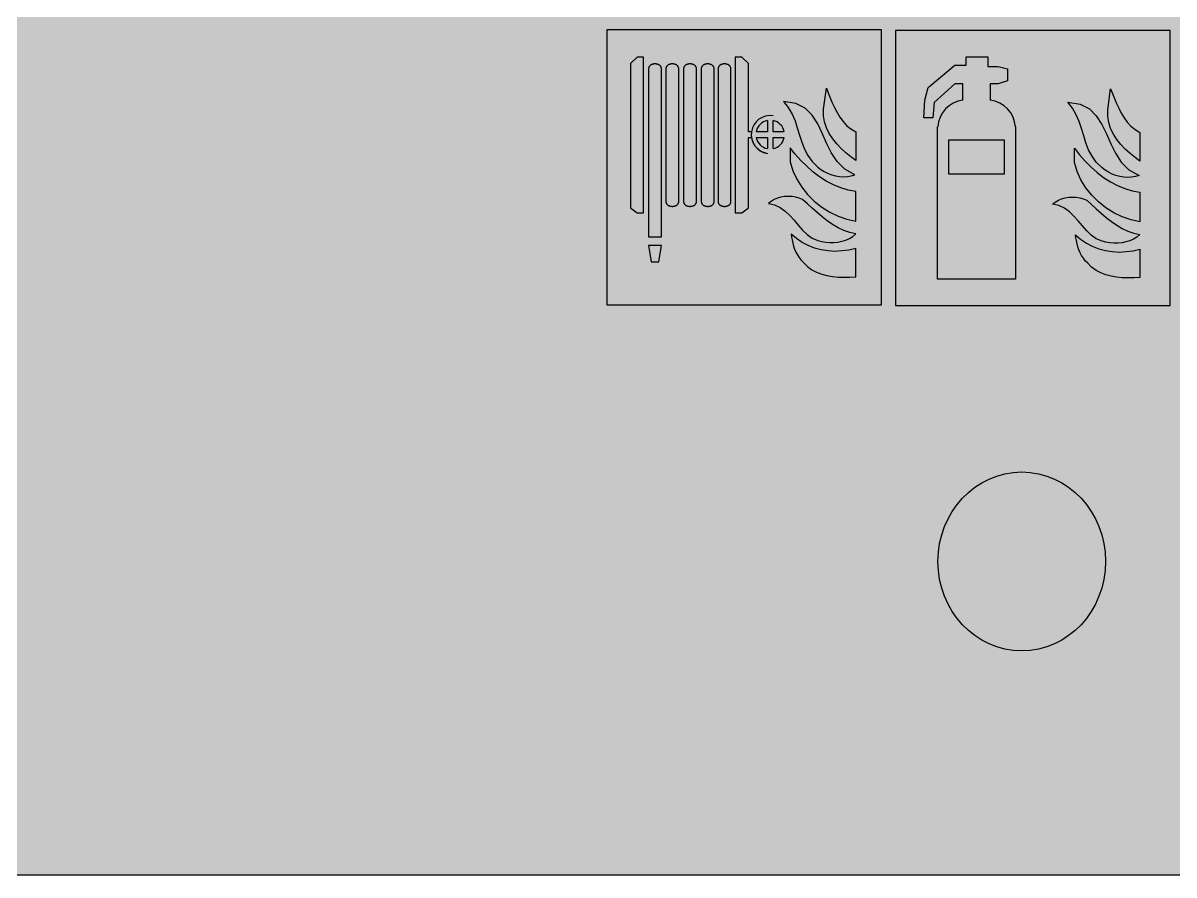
# Model space of a CAD drawing. Header units: metres. Extents: x 19 to 194, y 62 to 154.
# Drawn here: x 167.741 to 171.929, y 69.82 to 72.92 of the extents above; entities that cross this region are included whole.
import ezdxf

# ---------------------------------------------------------------- set-up
doc = ezdxf.new("R2010")
doc.units = ezdxf.units.M
doc.header["$MEASUREMENT"] = 0
doc.layers.add('ALL', color=7, linetype='Continuous')
doc.layers.add('ALL4', color=7, linetype='Continuous')

msp = doc.modelspace()

# ---------------------------------------------------------------- hatches: boundary and pattern name
at = {"layer": 'ALL4', "lineweight": 0, "true_color": 0xe6e6e6, "transparency": 33554687}
h = msp.add_hatch(color=254, dxfattribs=at)
h.dxf.hatch_style = 1
h.paths.add_polyline_path([(181.2945, 128.8704), (187.0549, 128.8704), (187.0549, 139.3912), (29.3495, 139.4008), (29.3495, 127.8507), (32.7796, 127.8507), (32.7295, 82.9907), (29.3495, 82.9907), (29.3495, 69.8204), (187.0545, 69.8204), (187.0545, 83.1151), (181.2945, 83.1151)])

# ---------------------------------------------------------------- linework, layer by layer
at = {"layer": 'ALL', "color": 1, "lineweight": 25}
for points in [[(169.865, 71.895), (170.865, 71.895), (170.865, 72.895), (169.865, 72.895)], [(171.915, 71.8926), (171.915, 72.8926), (170.915, 72.8926), (170.915, 71.8926)], [(169.9987, 72.7953), (169.975, 72.7953), (169.9512, 72.7729), (169.9512, 72.2475), (169.975, 72.2292), (169.9987, 72.2292)], [(170.0638, 72.755), (170.0638, 72.7558), (170.0637, 72.7566), (170.0635, 72.7574), (170.0633, 72.7582), (170.0631, 72.759), (170.0628, 72.7597), (170.0624, 72.7605), (170.062, 72.7612), (170.0616, 72.762), (170.061, 72.7627), (170.0605, 72.7634), (170.0599, 72.7641), (170.0592, 72.7647), (170.0585, 72.7653), (170.0578, 72.7659), (170.057, 72.7665), (170.0561, 72.7671), (170.0553, 72.7676), (170.0544, 72.7681), (170.0534, 72.7686), (170.0525, 72.769), (170.0515, 72.7694), (170.0505, 72.7697), (170.0494, 72.7701), (170.0483, 72.7703), (170.0473, 72.7706), (170.0462, 72.7708), (170.045, 72.771), (170.0439, 72.7711), (170.0428, 72.7712), (170.0416, 72.7713), (170.0405, 72.7713), (170.0394, 72.7713), (170.0382, 72.7712), (170.0371, 72.7711), (170.036, 72.771), (170.0348, 72.7708), (170.0337, 72.7706), (170.0326, 72.7703), (170.0316, 72.7701), (170.0305, 72.7697), (170.0295, 72.7694), (170.0285, 72.769), (170.0276, 72.7686), (170.0266, 72.7681), (170.0257, 72.7676), (170.0249, 72.7671), (170.024, 72.7665), (170.0232, 72.7659), (170.0225, 72.7653), (170.0218, 72.7647), (170.0211, 72.7641), (170.0205, 72.7634), (170.02, 72.7627), (170.0194, 72.762), (170.019, 72.7612), (170.0186, 72.7605), (170.0182, 72.7597), (170.0179, 72.759), (170.0176, 72.7582), (170.0175, 72.7574), (170.0173, 72.7566), (170.0172, 72.7558), (170.0172, 72.755), (170.0172, 72.1426), (170.0638, 72.1426)], [(170.1269, 72.755), (170.1269, 72.7558), (170.1268, 72.7566), (170.1266, 72.7574), (170.1264, 72.7582), (170.1262, 72.759), (170.1259, 72.7597), (170.1255, 72.7605), (170.1251, 72.7612), (170.1247, 72.762), (170.1241, 72.7627), (170.1236, 72.7634), (170.123, 72.7641), (170.1223, 72.7647), (170.1216, 72.7653), (170.1209, 72.7659), (170.1201, 72.7665), (170.1192, 72.7671), (170.1184, 72.7676), (170.1175, 72.7681), (170.1165, 72.7686), (170.1156, 72.769), (170.1146, 72.7694), (170.1136, 72.7697), (170.1125, 72.7701), (170.1114, 72.7703), (170.1104, 72.7706), (170.1093, 72.7708), (170.1081, 72.771), (170.107, 72.7711), (170.1059, 72.7712), (170.1047, 72.7713), (170.1036, 72.7713), (170.1025, 72.7713), (170.1013, 72.7712), (170.1002, 72.7711), (170.0991, 72.771), (170.0979, 72.7708), (170.0968, 72.7706), (170.0957, 72.7703), (170.0947, 72.7701), (170.0936, 72.7697), (170.0926, 72.7694), (170.0916, 72.769), (170.0907, 72.7686), (170.0897, 72.7681), (170.0888, 72.7676), (170.088, 72.7671), (170.0871, 72.7665), (170.0863, 72.7659), (170.0856, 72.7653), (170.0849, 72.7647), (170.0842, 72.7641), (170.0836, 72.7634), (170.0831, 72.7627), (170.0825, 72.762), (170.0821, 72.7612), (170.0817, 72.7605), (170.0813, 72.7597), (170.081, 72.759), (170.0807, 72.7582), (170.0806, 72.7574), (170.0804, 72.7566), (170.0803, 72.7558), (170.0803, 72.755), (170.0803, 72.2693), (170.0803, 72.2685), (170.0804, 72.2677), (170.0806, 72.2669), (170.0807, 72.2661), (170.081, 72.2653), (170.0813, 72.2645), (170.0817, 72.2638), (170.0821, 72.263), (170.0825, 72.2623), (170.0831, 72.2616), (170.0836, 72.2609), (170.0842, 72.2602), (170.0849, 72.2596), (170.0856, 72.2589), (170.0863, 72.2583), (170.0871, 72.2577), (170.088, 72.2572), (170.0888, 72.2567), (170.0897, 72.2562), (170.0907, 72.2557), (170.0916, 72.2553), (170.0926, 72.2549), (170.0936, 72.2545), (170.0947, 72.2542), (170.0957, 72.2539), (170.0968, 72.2537), (170.0979, 72.2535), (170.0991, 72.2533), (170.1002, 72.2531), (170.1013, 72.253), (170.1025, 72.253), (170.1036, 72.253), (170.1047, 72.253), (170.1059, 72.253), (170.107, 72.2531), (170.1081, 72.2533), (170.1093, 72.2535), (170.1104, 72.2537), (170.1114, 72.2539), (170.1125, 72.2542), (170.1136, 72.2545), (170.1146, 72.2549), (170.1156, 72.2553), (170.1165, 72.2557), (170.1175, 72.2562), (170.1184, 72.2567), (170.1192, 72.2572), (170.1201, 72.2577), (170.1209, 72.2583), (170.1216, 72.2589), (170.1223, 72.2596), (170.123, 72.2602), (170.1236, 72.2609), (170.1241, 72.2616), (170.1247, 72.2623), (170.1251, 72.263), (170.1255, 72.2638), (170.1259, 72.2645), (170.1262, 72.2653), (170.1264, 72.2661), (170.1266, 72.2669), (170.1268, 72.2677), (170.1269, 72.2685), (170.1269, 72.2693)], [(170.1912, 72.755), (170.1912, 72.7558), (170.1911, 72.7566), (170.1909, 72.7574), (170.1907, 72.7582), (170.1905, 72.759), (170.1902, 72.7597), (170.1898, 72.7605), (170.1894, 72.7612), (170.189, 72.762), (170.1884, 72.7627), (170.1879, 72.7634), (170.1873, 72.7641), (170.1866, 72.7647), (170.1859, 72.7653), (170.1852, 72.7659), (170.1844, 72.7665), (170.1835, 72.7671), (170.1827, 72.7676), (170.1818, 72.7681), (170.1808, 72.7686), (170.1799, 72.769), (170.1789, 72.7694), (170.1779, 72.7697), (170.1768, 72.7701), (170.1757, 72.7703), (170.1747, 72.7706), (170.1736, 72.7708), (170.1724, 72.771), (170.1713, 72.7711), (170.1702, 72.7712), (170.169, 72.7713), (170.1679, 72.7713), (170.1668, 72.7713), (170.1656, 72.7712), (170.1645, 72.7711), (170.1634, 72.771), (170.1622, 72.7708), (170.1611, 72.7706), (170.16, 72.7703), (170.159, 72.7701), (170.1579, 72.7697), (170.1569, 72.7694), (170.1559, 72.769), (170.155, 72.7686), (170.154, 72.7681), (170.1531, 72.7676), (170.1523, 72.7671), (170.1514, 72.7665), (170.1506, 72.7659), (170.1499, 72.7653), (170.1492, 72.7647), (170.1485, 72.7641), (170.1479, 72.7634), (170.1474, 72.7627), (170.1468, 72.762), (170.1464, 72.7612), (170.146, 72.7605), (170.1456, 72.7597), (170.1453, 72.759), (170.145, 72.7582), (170.1449, 72.7574), (170.1447, 72.7566), (170.1446, 72.7558), (170.1446, 72.755), (170.1446, 72.2693), (170.1446, 72.2685), (170.1447, 72.2677), (170.1449, 72.2669), (170.145, 72.2661), (170.1453, 72.2653), (170.1456, 72.2645), (170.146, 72.2638), (170.1464, 72.263), (170.1468, 72.2623), (170.1474, 72.2616), (170.1479, 72.2609), (170.1485, 72.2602), (170.1492, 72.2596), (170.1499, 72.2589), (170.1506, 72.2583), (170.1514, 72.2577), (170.1523, 72.2572), (170.1531, 72.2567), (170.154, 72.2562), (170.155, 72.2557), (170.1559, 72.2553), (170.1569, 72.2549), (170.1579, 72.2545), (170.159, 72.2542), (170.16, 72.2539), (170.1611, 72.2537), (170.1622, 72.2535), (170.1634, 72.2533), (170.1645, 72.2531), (170.1656, 72.253), (170.1668, 72.253), (170.1679, 72.253), (170.169, 72.253), (170.1702, 72.253), (170.1713, 72.2531), (170.1724, 72.2533), (170.1736, 72.2535), (170.1747, 72.2537), (170.1757, 72.2539), (170.1768, 72.2542), (170.1779, 72.2545), (170.1789, 72.2549), (170.1799, 72.2553), (170.1808, 72.2557), (170.1818, 72.2562), (170.1827, 72.2567), (170.1835, 72.2572), (170.1844, 72.2577), (170.1852, 72.2583), (170.1859, 72.2589), (170.1866, 72.2596), (170.1873, 72.2602), (170.1879, 72.2609), (170.1884, 72.2616), (170.189, 72.2623), (170.1894, 72.263), (170.1898, 72.2638), (170.1902, 72.2645), (170.1905, 72.2653), (170.1907, 72.2661), (170.1909, 72.2669), (170.1911, 72.2677), (170.1912, 72.2685), (170.1912, 72.2693)], [(170.2556, 72.755), (170.2556, 72.7558), (170.2555, 72.7566), (170.2553, 72.7574), (170.2551, 72.7582), (170.2549, 72.759), (170.2546, 72.7597), (170.2542, 72.7605), (170.2538, 72.7612), (170.2534, 72.762), (170.2528, 72.7627), (170.2523, 72.7634), (170.2517, 72.7641), (170.251, 72.7647), (170.2503, 72.7653), (170.2496, 72.7659), (170.2488, 72.7665), (170.2479, 72.7671), (170.2471, 72.7676), (170.2462, 72.7681), (170.2452, 72.7686), (170.2443, 72.769), (170.2433, 72.7694), (170.2423, 72.7697), (170.2412, 72.7701), (170.2401, 72.7703), (170.2391, 72.7706), (170.238, 72.7708), (170.2368, 72.771), (170.2357, 72.7711), (170.2346, 72.7712), (170.2334, 72.7713), (170.2323, 72.7713), (170.2312, 72.7713), (170.23, 72.7712), (170.2289, 72.7711), (170.2278, 72.771), (170.2266, 72.7708), (170.2255, 72.7706), (170.2244, 72.7703), (170.2234, 72.7701), (170.2223, 72.7697), (170.2213, 72.7694), (170.2203, 72.769), (170.2194, 72.7686), (170.2184, 72.7681), (170.2175, 72.7676), (170.2167, 72.7671), (170.2158, 72.7665), (170.215, 72.7659), (170.2143, 72.7653), (170.2136, 72.7647), (170.2129, 72.7641), (170.2123, 72.7634), (170.2118, 72.7627), (170.2112, 72.762), (170.2108, 72.7612), (170.2104, 72.7605), (170.21, 72.7597), (170.2097, 72.759), (170.2094, 72.7582), (170.2093, 72.7574), (170.2091, 72.7566), (170.209, 72.7558), (170.209, 72.755), (170.209, 72.2693), (170.209, 72.2685), (170.2091, 72.2677), (170.2093, 72.2669), (170.2094, 72.2661), (170.2097, 72.2653), (170.21, 72.2645), (170.2104, 72.2638), (170.2108, 72.263), (170.2112, 72.2623), (170.2118, 72.2616), (170.2123, 72.2609), (170.2129, 72.2602), (170.2136, 72.2596), (170.2143, 72.2589), (170.215, 72.2583), (170.2158, 72.2577), (170.2167, 72.2572), (170.2175, 72.2567), (170.2184, 72.2562), (170.2194, 72.2557), (170.2203, 72.2553), (170.2213, 72.2549), (170.2223, 72.2545), (170.2234, 72.2542), (170.2244, 72.2539), (170.2255, 72.2537), (170.2266, 72.2535), (170.2278, 72.2533), (170.2289, 72.2531), (170.23, 72.253), (170.2312, 72.253), (170.2323, 72.253), (170.2334, 72.253), (170.2346, 72.253), (170.2357, 72.2531), (170.2368, 72.2533), (170.238, 72.2535), (170.2391, 72.2537), (170.2401, 72.2539), (170.2412, 72.2542), (170.2423, 72.2545), (170.2433, 72.2549), (170.2443, 72.2553), (170.2452, 72.2557), (170.2462, 72.2562), (170.2471, 72.2567), (170.2479, 72.2572), (170.2488, 72.2577), (170.2496, 72.2583), (170.2503, 72.2589), (170.251, 72.2596), (170.2517, 72.2602), (170.2523, 72.2609), (170.2528, 72.2616), (170.2534, 72.2623), (170.2538, 72.263), (170.2542, 72.2638), (170.2546, 72.2645), (170.2549, 72.2653), (170.2551, 72.2661), (170.2553, 72.2669), (170.2555, 72.2677), (170.2556, 72.2685), (170.2556, 72.2693)], [(170.3167, 72.755), (170.3167, 72.7558), (170.3166, 72.7566), (170.3164, 72.7574), (170.3162, 72.7582), (170.316, 72.759), (170.3157, 72.7597), (170.3153, 72.7605), (170.3149, 72.7612), (170.3145, 72.762), (170.3139, 72.7627), (170.3134, 72.7634), (170.3128, 72.7641), (170.3121, 72.7647), (170.3114, 72.7653), (170.3107, 72.7659), (170.3099, 72.7665), (170.309, 72.7671), (170.3082, 72.7676), (170.3073, 72.7681), (170.3063, 72.7686), (170.3054, 72.769), (170.3044, 72.7694), (170.3034, 72.7697), (170.3023, 72.7701), (170.3012, 72.7703), (170.3002, 72.7706), (170.2991, 72.7708), (170.2979, 72.771), (170.2968, 72.7711), (170.2957, 72.7712), (170.2945, 72.7713), (170.2934, 72.7713), (170.2923, 72.7713), (170.2911, 72.7712), (170.29, 72.7711), (170.2889, 72.771), (170.2877, 72.7708), (170.2866, 72.7706), (170.2855, 72.7703), (170.2845, 72.7701), (170.2834, 72.7697), (170.2824, 72.7694), (170.2814, 72.769), (170.2805, 72.7686), (170.2795, 72.7681), (170.2786, 72.7676), (170.2778, 72.7671), (170.2769, 72.7665), (170.2761, 72.7659), (170.2754, 72.7653), (170.2747, 72.7647), (170.274, 72.7641), (170.2734, 72.7634), (170.2729, 72.7627), (170.2723, 72.762), (170.2719, 72.7612), (170.2715, 72.7605), (170.2711, 72.7597), (170.2708, 72.759), (170.2705, 72.7582), (170.2704, 72.7574), (170.2702, 72.7566), (170.2701, 72.7558), (170.2701, 72.755), (170.2701, 72.2693), (170.2701, 72.2685), (170.2702, 72.2677), (170.2704, 72.2669), (170.2705, 72.2661), (170.2708, 72.2653), (170.2711, 72.2645), (170.2715, 72.2638), (170.2719, 72.263), (170.2723, 72.2623), (170.2729, 72.2616), (170.2734, 72.2609), (170.274, 72.2602), (170.2747, 72.2596), (170.2754, 72.2589), (170.2761, 72.2583), (170.2769, 72.2577), (170.2778, 72.2572), (170.2786, 72.2567), (170.2795, 72.2562), (170.2805, 72.2557), (170.2814, 72.2553), (170.2824, 72.2549), (170.2834, 72.2545), (170.2845, 72.2542), (170.2855, 72.2539), (170.2866, 72.2537), (170.2877, 72.2535), (170.2889, 72.2533), (170.29, 72.2531), (170.2911, 72.253), (170.2923, 72.253), (170.2934, 72.253), (170.2945, 72.253), (170.2957, 72.253), (170.2968, 72.2531), (170.2979, 72.2533), (170.2991, 72.2535), (170.3002, 72.2537), (170.3012, 72.2539), (170.3023, 72.2542), (170.3034, 72.2545), (170.3044, 72.2549), (170.3054, 72.2553), (170.3063, 72.2557), (170.3073, 72.2562), (170.3082, 72.2567), (170.309, 72.2572), (170.3099, 72.2577), (170.3107, 72.2583), (170.3114, 72.2589), (170.3121, 72.2596), (170.3128, 72.2602), (170.3134, 72.2609), (170.3139, 72.2616), (170.3145, 72.2623), (170.3149, 72.263), (170.3153, 72.2638), (170.3157, 72.2645), (170.316, 72.2653), (170.3162, 72.2661), (170.3164, 72.2669), (170.3166, 72.2677), (170.3167, 72.2685), (170.3167, 72.2693)], [(170.7711, 72.4199), (170.753, 72.4328), (170.7353, 72.4474), (170.7177, 72.463), (170.7016, 72.4801), (170.687, 72.4983), (170.6746, 72.5175), (170.6642, 72.5382), (170.6574, 72.56), (170.6538, 72.5829), (170.6538, 72.6068), (170.6642, 72.6831), (170.6709, 72.666), (170.6782, 72.6483), (170.6855, 72.6301), (170.6938, 72.6125), (170.7031, 72.5948), (170.713, 72.5777), (170.7249, 72.5621), (170.7379, 72.5476), (170.7535, 72.5346), (170.7711, 72.5237)], [(171.8052, 72.5213), (171.8052, 72.4175), (171.7871, 72.4304), (171.7694, 72.445), (171.7518, 72.4606), (171.7357, 72.4777), (171.7211, 72.4959), (171.7087, 72.5151), (171.6983, 72.5358), (171.6915, 72.5576), (171.6879, 72.5805), (171.6879, 72.6044), (171.6983, 72.6807), (171.705, 72.6636), (171.7123, 72.6459), (171.7196, 72.6277), (171.7279, 72.6101), (171.7372, 72.5924), (171.7471, 72.5753), (171.759, 72.5597), (171.772, 72.5452), (171.7876, 72.5322), (171.8052, 72.5213)], [(170.6648, 72.4832), (170.6492, 72.5196), (170.6326, 72.5538), (170.6123, 72.5845), (170.5869, 72.6099), (170.5532, 72.627), (170.5085, 72.6343), (170.5256, 72.6125), (170.5391, 72.5886), (170.55, 72.5637), (170.5583, 72.5382), (170.5667, 72.5123), (170.5744, 72.4863), (170.5843, 72.4614), (170.5968, 72.4375), (170.6123, 72.4157), (170.6331, 72.3955), (170.6445, 72.3872), (170.6565, 72.3799), (170.67, 72.3731), (170.6835, 72.3679), (170.6975, 72.3643), (170.712, 72.3617), (170.726, 72.3607), (170.7406, 72.3612), (170.7546, 72.3638), (170.7681, 72.3679), (170.7312, 72.3882), (170.7032, 72.4157), (170.6819, 72.4484)], [(171.8021, 72.3655), (171.7886, 72.3614), (171.7746, 72.3588), (171.76, 72.3583), (171.746, 72.3593), (171.7315, 72.3619), (171.7175, 72.3655), (171.704, 72.3707), (171.6905, 72.3775), (171.6785, 72.3848), (171.6671, 72.3931), (171.6463, 72.4133), (171.6308, 72.4351), (171.6183, 72.459), (171.6084, 72.4839), (171.6007, 72.5099), (171.5923, 72.5358), (171.584, 72.5613), (171.5731, 72.5862), (171.5596, 72.6101), (171.5425, 72.6319), (171.5872, 72.6246), (171.6209, 72.6075), (171.6463, 72.5821), (171.6666, 72.5514), (171.6832, 72.5172), (171.6988, 72.4808), (171.7159, 72.446), (171.7372, 72.4133), (171.7652, 72.3858), (171.8021, 72.3655)], [(170.6637, 72.3445), (170.6387, 72.3606), (170.6149, 72.3788), (170.5925, 72.399), (170.5712, 72.4203), (170.551, 72.4426), (170.5323, 72.4665), (170.5323, 72.4146), (170.5422, 72.3824), (170.5562, 72.3518), (170.5744, 72.3227), (170.5956, 72.2962), (170.62, 72.2718), (170.647, 72.2505), (170.6761, 72.2323), (170.7068, 72.2173), (170.7389, 72.2064), (170.7711, 72.1996), (170.7711, 72.3071), (170.7431, 72.3118), (170.7161, 72.3201), (170.6896, 72.331)], [(171.1085, 72.4936), (171.1085, 72.3717), (171.3123, 72.3717), (171.3123, 72.4936), (171.1085, 72.4936)], [(171.8052, 72.3047), (171.8052, 72.1972), (171.773, 72.204), (171.7409, 72.2149), (171.7102, 72.2299), (171.6811, 72.2481), (171.6541, 72.2694), (171.6297, 72.2938), (171.6085, 72.3203), (171.5903, 72.3494), (171.5763, 72.38), (171.5664, 72.4122), (171.5664, 72.4641), (171.5851, 72.4402), (171.6053, 72.4179), (171.6266, 72.3966), (171.649, 72.3764), (171.6728, 72.3582), (171.6978, 72.3421), (171.7237, 72.3286), (171.7502, 72.3177), (171.7772, 72.3094), (171.8052, 72.3047)], [(170.6123, 72.2463), (170.5952, 72.2619), (170.5775, 72.2775), (170.565, 72.2827), (170.5526, 72.2863), (170.5391, 72.2889), (170.5256, 72.2894), (170.5121, 72.2889), (170.4986, 72.2863), (170.4861, 72.2827), (170.4742, 72.2775), (170.4628, 72.2712), (170.4529, 72.2634), (170.4757, 72.2588), (170.4965, 72.2494), (170.5147, 72.2359), (170.5308, 72.2198), (170.5464, 72.2022), (170.5619, 72.184), (170.5775, 72.1658), (170.5941, 72.1503), (170.6123, 72.1373), (170.6331, 72.1284), (170.6471, 72.1253), (170.6616, 72.1227), (170.6762, 72.1217), (170.6912, 72.1217), (170.7058, 72.1227), (170.7203, 72.1258), (170.7343, 72.13), (170.7478, 72.1357), (170.7603, 72.1435), (170.7712, 72.1528), (170.7489, 72.1575), (170.727, 72.1653), (170.7068, 72.1752), (170.6865, 72.1871), (170.6673, 72.2006), (170.6486, 72.2152), (170.6305, 72.2302)], [(171.8052, 72.1504), (171.7943, 72.1411), (171.7818, 72.1333), (171.7683, 72.1276), (171.7543, 72.1234), (171.7398, 72.1203), (171.7252, 72.1193), (171.7102, 72.1193), (171.6956, 72.1203), (171.6811, 72.1229), (171.6671, 72.126), (171.6463, 72.1349), (171.6281, 72.1479), (171.6115, 72.1634), (171.5959, 72.1816), (171.5804, 72.1998), (171.5648, 72.2174), (171.5487, 72.2335), (171.5305, 72.247), (171.5097, 72.2564), (171.4869, 72.261), (171.4968, 72.2688), (171.5082, 72.2751), (171.5201, 72.2803), (171.5326, 72.2839), (171.5461, 72.2865), (171.5596, 72.287), (171.5731, 72.2865), (171.5866, 72.2839), (171.599, 72.2803), (171.6115, 72.2751), (171.6292, 72.2595), (171.6463, 72.2439), (171.6645, 72.2278), (171.6826, 72.2128), (171.7013, 72.1982), (171.7205, 72.1847), (171.7408, 72.1728), (171.761, 72.1629), (171.7829, 72.1551), (171.8052, 72.1504)], [(170.7712, 72.1002), (170.7463, 72.0939), (170.7208, 72.0908), (170.6954, 72.0893), (170.6705, 72.0908), (170.6456, 72.095), (170.6212, 72.1012), (170.5978, 72.11), (170.576, 72.122), (170.5552, 72.1355), (170.536, 72.1521), (170.5376, 72.1412), (170.5396, 72.1308), (170.5422, 72.1194), (170.5448, 72.1085), (170.5485, 72.0976), (170.5531, 72.0867), (170.5588, 72.0763), (170.5651, 72.0664), (170.5723, 72.0571), (170.5812, 72.0483), (170.5952, 72.0337), (170.6113, 72.0218), (170.6284, 72.013), (170.6471, 72.0057), (170.6663, 72.001), (170.6861, 71.9974), (170.7068, 71.9958), (170.7281, 71.9953), (170.7499, 71.9953), (170.7712, 71.9963)], [(171.8052, 72.0978), (171.8052, 71.9939), (171.7839, 71.9929), (171.7621, 71.9929), (171.7408, 71.9934), (171.7201, 71.995), (171.7003, 71.9986), (171.6811, 72.0033), (171.6624, 72.0106), (171.6453, 72.0194), (171.6292, 72.0313), (171.6152, 72.0459), (171.6063, 72.0547), (171.5991, 72.064), (171.5928, 72.0739), (171.5871, 72.0843), (171.5825, 72.0952), (171.5788, 72.1061), (171.5762, 72.117), (171.5736, 72.1284), (171.5716, 72.1388), (171.57, 72.1497), (171.5892, 72.1331), (171.61, 72.1196), (171.6318, 72.1076), (171.6552, 72.0988), (171.6796, 72.0926), (171.7045, 72.0884), (171.7294, 72.0869), (171.7548, 72.0884), (171.7803, 72.0915), (171.8052, 72.0978)], [(170.0638, 72.1103), (170.0172, 72.1103), (170.027, 72.0507), (170.0539, 72.0507)]]:
    msp.add_lwpolyline(points, close=True, dxfattribs=at)
for points in [[(170.3565, 72.7953), (170.3327, 72.7953)], [(170.3327, 72.7953), (170.3327, 72.2292)], [(170.3803, 72.7729), (170.3565, 72.7953)], [(171.1723, 72.7669), (171.1723, 72.7965)], [(171.1723, 72.7965), (171.2515, 72.7965)], [(171.2515, 72.7965), (171.2515, 72.7619)], [(170.3803, 72.5246), (170.3803, 72.7729)], [(171.0339, 72.6852), (171.1312, 72.7669)], [(171.1312, 72.7669), (171.1723, 72.7669)], [(171.2515, 72.7619), (171.2894, 72.7619)], [(171.2894, 72.7619), (171.323, 72.7534)], [(171.323, 72.7533), (171.323, 72.7092)], [(171.323, 72.7092), (171.2894, 72.6992)], [(171.0219, 72.6391), (171.0339, 72.6851)], [(171.1317, 72.6992), (171.0565, 72.6305)], [(171.1604, 72.6992), (171.1317, 72.6992)], [(171.1604, 72.6392), (171.1604, 72.6992)], [(171.2604, 72.6992), (171.2604, 72.6392)], [(171.2894, 72.6992), (171.2604, 72.6992)], [(171.0183, 72.5753), (171.0218, 72.6391)], [(171.0564, 72.6305), (171.0519, 72.5753)], [(170.4493, 72.5653), (170.4493, 72.5246)], [(170.4701, 72.5246), (170.4701, 72.5653)], [(171.0519, 72.5753), (171.0183, 72.5753)], [(171.069, 71.9881), (171.069, 72.5421)], [(171.3518, 72.5421), (171.3518, 71.9881)], [(170.3914, 72.5246), (170.3803, 72.5246)], [(170.3803, 72.2475), (170.3803, 72.5038)], [(170.3803, 72.5038), (170.3914, 72.5038)], [(170.4493, 72.5246), (170.4086, 72.5246)], [(170.4086, 72.5038), (170.4493, 72.5038)], [(170.4493, 72.5038), (170.4493, 72.4631)], [(170.5108, 72.5246), (170.4701, 72.5246)], [(170.4701, 72.5038), (170.5108, 72.5038)], [(170.4701, 72.4631), (170.4701, 72.5038)], [(170.3565, 72.2292), (170.3803, 72.2475)], [(170.3327, 72.2292), (170.3565, 72.2292)], [(171.3518, 71.9881), (171.069, 71.9881)]]:
    msp.add_lwpolyline(points, dxfattribs=at)
for centre, radius, start, end in [((171.1726, 72.5361), 0.1037, 96.7397, 176.6901), ((171.2482, 72.5361), 0.1037, 3.3099, 83.2603), ((170.4597, 72.5142), 0.0691, 81.3391, -98.6609), ((170.4597, 72.5142), 0.0691, 81.3391, 171.3391), ((170.4597, 72.5142), 0.0521, 101.5069, 168.4931), ((170.4597, 72.5142), 0.0521, 11.5069, 78.4931), ((170.4597, 72.5142), 0.0691, -171.3391, -98.6609), ((170.4597, 72.5142), 0.0521, -168.4931, -101.5069), ((170.4597, 72.5142), 0.0521, -78.4931, -11.5069)]:
    msp.add_arc(centre, radius, start, end, dxfattribs=at)
at = {"layer": 'ALL', "color": 18, "lineweight": 25, "true_color": 0x000000}
msp.add_ellipse((171.375, 70.9611), major_axis=(0, 0.3255), ratio=0.936952, dxfattribs=at)
at = {"layer": 'ALL4', "color": 254, "lineweight": 0, "true_color": 0xe6e6e6, "transparency": 33554687}
msp.add_lwpolyline([(181.2945, 128.8704), (187.0549, 128.8704), (187.0549, 139.3912), (29.3495, 139.4008), (29.3495, 127.8507), (32.7796, 127.8507), (32.7295, 82.9907), (29.3495, 82.9907), (29.3495, 69.8204), (187.0545, 69.8204), (187.0545, 83.1151), (181.2945, 83.1151)], close=True, dxfattribs=at)
at = {"layer": 'ALL4', "color": 254, "lineweight": 25, "true_color": 0xe6e6e6}
msp.add_lwpolyline([(181.2945, 128.8704), (187.0549, 128.8704), (187.0549, 139.3912), (29.3495, 139.4008), (29.3495, 127.8507), (32.7796, 127.8507), (32.7295, 82.9907), (29.3495, 82.9907), (29.3495, 69.8204), (187.0545, 69.8204), (187.0545, 83.1151), (181.2945, 83.1151)], close=True, dxfattribs=at)
at = {"layer": 'ALL4', "color": 1, "lineweight": 25}
for points in [[(169.865, 71.895), (170.865, 71.895), (170.865, 72.895), (169.865, 72.895)], [(171.915, 71.8926), (171.915, 72.8926), (170.915, 72.8926), (170.915, 71.8926)], [(169.9987, 72.7953), (169.975, 72.7953), (169.9512, 72.7729), (169.9512, 72.2475), (169.975, 72.2292), (169.9987, 72.2292)], [(170.0638, 72.755), (170.0638, 72.7558), (170.0637, 72.7566), (170.0635, 72.7574), (170.0633, 72.7582), (170.0631, 72.759), (170.0628, 72.7597), (170.0624, 72.7605), (170.062, 72.7612), (170.0616, 72.762), (170.061, 72.7627), (170.0605, 72.7634), (170.0599, 72.7641), (170.0592, 72.7647), (170.0585, 72.7653), (170.0578, 72.7659), (170.057, 72.7665), (170.0561, 72.7671), (170.0553, 72.7676), (170.0544, 72.7681), (170.0534, 72.7686), (170.0525, 72.769), (170.0515, 72.7694), (170.0505, 72.7697), (170.0494, 72.7701), (170.0483, 72.7703), (170.0473, 72.7706), (170.0462, 72.7708), (170.045, 72.771), (170.0439, 72.7711), (170.0428, 72.7712), (170.0416, 72.7713), (170.0405, 72.7713), (170.0394, 72.7713), (170.0382, 72.7712), (170.0371, 72.7711), (170.036, 72.771), (170.0348, 72.7708), (170.0337, 72.7706), (170.0326, 72.7703), (170.0316, 72.7701), (170.0305, 72.7697), (170.0295, 72.7694), (170.0285, 72.769), (170.0276, 72.7686), (170.0266, 72.7681), (170.0257, 72.7676), (170.0249, 72.7671), (170.024, 72.7665), (170.0232, 72.7659), (170.0225, 72.7653), (170.0218, 72.7647), (170.0211, 72.7641), (170.0205, 72.7634), (170.02, 72.7627), (170.0194, 72.762), (170.019, 72.7612), (170.0186, 72.7605), (170.0182, 72.7597), (170.0179, 72.759), (170.0176, 72.7582), (170.0175, 72.7574), (170.0173, 72.7566), (170.0172, 72.7558), (170.0172, 72.755), (170.0172, 72.1426), (170.0638, 72.1426)], [(170.1269, 72.755), (170.1269, 72.7558), (170.1268, 72.7566), (170.1266, 72.7574), (170.1264, 72.7582), (170.1262, 72.759), (170.1259, 72.7597), (170.1255, 72.7605), (170.1251, 72.7612), (170.1247, 72.762), (170.1241, 72.7627), (170.1236, 72.7634), (170.123, 72.7641), (170.1223, 72.7647), (170.1216, 72.7653), (170.1209, 72.7659), (170.1201, 72.7665), (170.1192, 72.7671), (170.1184, 72.7676), (170.1175, 72.7681), (170.1165, 72.7686), (170.1156, 72.769), (170.1146, 72.7694), (170.1136, 72.7697), (170.1125, 72.7701), (170.1114, 72.7703), (170.1104, 72.7706), (170.1093, 72.7708), (170.1081, 72.771), (170.107, 72.7711), (170.1059, 72.7712), (170.1047, 72.7713), (170.1036, 72.7713), (170.1025, 72.7713), (170.1013, 72.7712), (170.1002, 72.7711), (170.0991, 72.771), (170.0979, 72.7708), (170.0968, 72.7706), (170.0957, 72.7703), (170.0947, 72.7701), (170.0936, 72.7697), (170.0926, 72.7694), (170.0916, 72.769), (170.0907, 72.7686), (170.0897, 72.7681), (170.0888, 72.7676), (170.088, 72.7671), (170.0871, 72.7665), (170.0863, 72.7659), (170.0856, 72.7653), (170.0849, 72.7647), (170.0842, 72.7641), (170.0836, 72.7634), (170.0831, 72.7627), (170.0825, 72.762), (170.0821, 72.7612), (170.0817, 72.7605), (170.0813, 72.7597), (170.081, 72.759), (170.0807, 72.7582), (170.0806, 72.7574), (170.0804, 72.7566), (170.0803, 72.7558), (170.0803, 72.755), (170.0803, 72.2693), (170.0803, 72.2685), (170.0804, 72.2677), (170.0806, 72.2669), (170.0807, 72.2661), (170.081, 72.2653), (170.0813, 72.2645), (170.0817, 72.2638), (170.0821, 72.263), (170.0825, 72.2623), (170.0831, 72.2616), (170.0836, 72.2609), (170.0842, 72.2602), (170.0849, 72.2596), (170.0856, 72.2589), (170.0863, 72.2583), (170.0871, 72.2577), (170.088, 72.2572), (170.0888, 72.2567), (170.0897, 72.2562), (170.0907, 72.2557), (170.0916, 72.2553), (170.0926, 72.2549), (170.0936, 72.2545), (170.0947, 72.2542), (170.0957, 72.2539), (170.0968, 72.2537), (170.0979, 72.2535), (170.0991, 72.2533), (170.1002, 72.2531), (170.1013, 72.253), (170.1025, 72.253), (170.1036, 72.253), (170.1047, 72.253), (170.1059, 72.253), (170.107, 72.2531), (170.1081, 72.2533), (170.1093, 72.2535), (170.1104, 72.2537), (170.1114, 72.2539), (170.1125, 72.2542), (170.1136, 72.2545), (170.1146, 72.2549), (170.1156, 72.2553), (170.1165, 72.2557), (170.1175, 72.2562), (170.1184, 72.2567), (170.1192, 72.2572), (170.1201, 72.2577), (170.1209, 72.2583), (170.1216, 72.2589), (170.1223, 72.2596), (170.123, 72.2602), (170.1236, 72.2609), (170.1241, 72.2616), (170.1247, 72.2623), (170.1251, 72.263), (170.1255, 72.2638), (170.1259, 72.2645), (170.1262, 72.2653), (170.1264, 72.2661), (170.1266, 72.2669), (170.1268, 72.2677), (170.1269, 72.2685), (170.1269, 72.2693)], [(170.1912, 72.755), (170.1912, 72.7558), (170.1911, 72.7566), (170.1909, 72.7574), (170.1907, 72.7582), (170.1905, 72.759), (170.1902, 72.7597), (170.1898, 72.7605), (170.1894, 72.7612), (170.189, 72.762), (170.1884, 72.7627), (170.1879, 72.7634), (170.1873, 72.7641), (170.1866, 72.7647), (170.1859, 72.7653), (170.1852, 72.7659), (170.1844, 72.7665), (170.1835, 72.7671), (170.1827, 72.7676), (170.1818, 72.7681), (170.1808, 72.7686), (170.1799, 72.769), (170.1789, 72.7694), (170.1779, 72.7697), (170.1768, 72.7701), (170.1757, 72.7703), (170.1747, 72.7706), (170.1736, 72.7708), (170.1724, 72.771), (170.1713, 72.7711), (170.1702, 72.7712), (170.169, 72.7713), (170.1679, 72.7713), (170.1668, 72.7713), (170.1656, 72.7712), (170.1645, 72.7711), (170.1634, 72.771), (170.1622, 72.7708), (170.1611, 72.7706), (170.16, 72.7703), (170.159, 72.7701), (170.1579, 72.7697), (170.1569, 72.7694), (170.1559, 72.769), (170.155, 72.7686), (170.154, 72.7681), (170.1531, 72.7676), (170.1523, 72.7671), (170.1514, 72.7665), (170.1506, 72.7659), (170.1499, 72.7653), (170.1492, 72.7647), (170.1485, 72.7641), (170.1479, 72.7634), (170.1474, 72.7627), (170.1468, 72.762), (170.1464, 72.7612), (170.146, 72.7605), (170.1456, 72.7597), (170.1453, 72.759), (170.145, 72.7582), (170.1449, 72.7574), (170.1447, 72.7566), (170.1446, 72.7558), (170.1446, 72.755), (170.1446, 72.2693), (170.1446, 72.2685), (170.1447, 72.2677), (170.1449, 72.2669), (170.145, 72.2661), (170.1453, 72.2653), (170.1456, 72.2645), (170.146, 72.2638), (170.1464, 72.263), (170.1468, 72.2623), (170.1474, 72.2616), (170.1479, 72.2609), (170.1485, 72.2602), (170.1492, 72.2596), (170.1499, 72.2589), (170.1506, 72.2583), (170.1514, 72.2577), (170.1523, 72.2572), (170.1531, 72.2567), (170.154, 72.2562), (170.155, 72.2557), (170.1559, 72.2553), (170.1569, 72.2549), (170.1579, 72.2545), (170.159, 72.2542), (170.16, 72.2539), (170.1611, 72.2537), (170.1622, 72.2535), (170.1634, 72.2533), (170.1645, 72.2531), (170.1656, 72.253), (170.1668, 72.253), (170.1679, 72.253), (170.169, 72.253), (170.1702, 72.253), (170.1713, 72.2531), (170.1724, 72.2533), (170.1736, 72.2535), (170.1747, 72.2537), (170.1757, 72.2539), (170.1768, 72.2542), (170.1779, 72.2545), (170.1789, 72.2549), (170.1799, 72.2553), (170.1808, 72.2557), (170.1818, 72.2562), (170.1827, 72.2567), (170.1835, 72.2572), (170.1844, 72.2577), (170.1852, 72.2583), (170.1859, 72.2589), (170.1866, 72.2596), (170.1873, 72.2602), (170.1879, 72.2609), (170.1884, 72.2616), (170.189, 72.2623), (170.1894, 72.263), (170.1898, 72.2638), (170.1902, 72.2645), (170.1905, 72.2653), (170.1907, 72.2661), (170.1909, 72.2669), (170.1911, 72.2677), (170.1912, 72.2685), (170.1912, 72.2693)], [(170.2556, 72.755), (170.2556, 72.7558), (170.2555, 72.7566), (170.2553, 72.7574), (170.2551, 72.7582), (170.2549, 72.759), (170.2546, 72.7597), (170.2542, 72.7605), (170.2538, 72.7612), (170.2534, 72.762), (170.2528, 72.7627), (170.2523, 72.7634), (170.2517, 72.7641), (170.251, 72.7647), (170.2503, 72.7653), (170.2496, 72.7659), (170.2488, 72.7665), (170.2479, 72.7671), (170.2471, 72.7676), (170.2462, 72.7681), (170.2452, 72.7686), (170.2443, 72.769), (170.2433, 72.7694), (170.2423, 72.7697), (170.2412, 72.7701), (170.2401, 72.7703), (170.2391, 72.7706), (170.238, 72.7708), (170.2368, 72.771), (170.2357, 72.7711), (170.2346, 72.7712), (170.2334, 72.7713), (170.2323, 72.7713), (170.2312, 72.7713), (170.23, 72.7712), (170.2289, 72.7711), (170.2278, 72.771), (170.2266, 72.7708), (170.2255, 72.7706), (170.2244, 72.7703), (170.2234, 72.7701), (170.2223, 72.7697), (170.2213, 72.7694), (170.2203, 72.769), (170.2194, 72.7686), (170.2184, 72.7681), (170.2175, 72.7676), (170.2167, 72.7671), (170.2158, 72.7665), (170.215, 72.7659), (170.2143, 72.7653), (170.2136, 72.7647), (170.2129, 72.7641), (170.2123, 72.7634), (170.2118, 72.7627), (170.2112, 72.762), (170.2108, 72.7612), (170.2104, 72.7605), (170.21, 72.7597), (170.2097, 72.759), (170.2094, 72.7582), (170.2093, 72.7574), (170.2091, 72.7566), (170.209, 72.7558), (170.209, 72.755), (170.209, 72.2693), (170.209, 72.2685), (170.2091, 72.2677), (170.2093, 72.2669), (170.2094, 72.2661), (170.2097, 72.2653), (170.21, 72.2645), (170.2104, 72.2638), (170.2108, 72.263), (170.2112, 72.2623), (170.2118, 72.2616), (170.2123, 72.2609), (170.2129, 72.2602), (170.2136, 72.2596), (170.2143, 72.2589), (170.215, 72.2583), (170.2158, 72.2577), (170.2167, 72.2572), (170.2175, 72.2567), (170.2184, 72.2562), (170.2194, 72.2557), (170.2203, 72.2553), (170.2213, 72.2549), (170.2223, 72.2545), (170.2234, 72.2542), (170.2244, 72.2539), (170.2255, 72.2537), (170.2266, 72.2535), (170.2278, 72.2533), (170.2289, 72.2531), (170.23, 72.253), (170.2312, 72.253), (170.2323, 72.253), (170.2334, 72.253), (170.2346, 72.253), (170.2357, 72.2531), (170.2368, 72.2533), (170.238, 72.2535), (170.2391, 72.2537), (170.2401, 72.2539), (170.2412, 72.2542), (170.2423, 72.2545), (170.2433, 72.2549), (170.2443, 72.2553), (170.2452, 72.2557), (170.2462, 72.2562), (170.2471, 72.2567), (170.2479, 72.2572), (170.2488, 72.2577), (170.2496, 72.2583), (170.2503, 72.2589), (170.251, 72.2596), (170.2517, 72.2602), (170.2523, 72.2609), (170.2528, 72.2616), (170.2534, 72.2623), (170.2538, 72.263), (170.2542, 72.2638), (170.2546, 72.2645), (170.2549, 72.2653), (170.2551, 72.2661), (170.2553, 72.2669), (170.2555, 72.2677), (170.2556, 72.2685), (170.2556, 72.2693)], [(170.3167, 72.755), (170.3167, 72.7558), (170.3166, 72.7566), (170.3164, 72.7574), (170.3162, 72.7582), (170.316, 72.759), (170.3157, 72.7597), (170.3153, 72.7605), (170.3149, 72.7612), (170.3145, 72.762), (170.3139, 72.7627), (170.3134, 72.7634), (170.3128, 72.7641), (170.3121, 72.7647), (170.3114, 72.7653), (170.3107, 72.7659), (170.3099, 72.7665), (170.309, 72.7671), (170.3082, 72.7676), (170.3073, 72.7681), (170.3063, 72.7686), (170.3054, 72.769), (170.3044, 72.7694), (170.3034, 72.7697), (170.3023, 72.7701), (170.3012, 72.7703), (170.3002, 72.7706), (170.2991, 72.7708), (170.2979, 72.771), (170.2968, 72.7711), (170.2957, 72.7712), (170.2945, 72.7713), (170.2934, 72.7713), (170.2923, 72.7713), (170.2911, 72.7712), (170.29, 72.7711), (170.2889, 72.771), (170.2877, 72.7708), (170.2866, 72.7706), (170.2855, 72.7703), (170.2845, 72.7701), (170.2834, 72.7697), (170.2824, 72.7694), (170.2814, 72.769), (170.2805, 72.7686), (170.2795, 72.7681), (170.2786, 72.7676), (170.2778, 72.7671), (170.2769, 72.7665), (170.2761, 72.7659), (170.2754, 72.7653), (170.2747, 72.7647), (170.274, 72.7641), (170.2734, 72.7634), (170.2729, 72.7627), (170.2723, 72.762), (170.2719, 72.7612), (170.2715, 72.7605), (170.2711, 72.7597), (170.2708, 72.759), (170.2705, 72.7582), (170.2704, 72.7574), (170.2702, 72.7566), (170.2701, 72.7558), (170.2701, 72.755), (170.2701, 72.2693), (170.2701, 72.2685), (170.2702, 72.2677), (170.2704, 72.2669), (170.2705, 72.2661), (170.2708, 72.2653), (170.2711, 72.2645), (170.2715, 72.2638), (170.2719, 72.263), (170.2723, 72.2623), (170.2729, 72.2616), (170.2734, 72.2609), (170.274, 72.2602), (170.2747, 72.2596), (170.2754, 72.2589), (170.2761, 72.2583), (170.2769, 72.2577), (170.2778, 72.2572), (170.2786, 72.2567), (170.2795, 72.2562), (170.2805, 72.2557), (170.2814, 72.2553), (170.2824, 72.2549), (170.2834, 72.2545), (170.2845, 72.2542), (170.2855, 72.2539), (170.2866, 72.2537), (170.2877, 72.2535), (170.2889, 72.2533), (170.29, 72.2531), (170.2911, 72.253), (170.2923, 72.253), (170.2934, 72.253), (170.2945, 72.253), (170.2957, 72.253), (170.2968, 72.2531), (170.2979, 72.2533), (170.2991, 72.2535), (170.3002, 72.2537), (170.3012, 72.2539), (170.3023, 72.2542), (170.3034, 72.2545), (170.3044, 72.2549), (170.3054, 72.2553), (170.3063, 72.2557), (170.3073, 72.2562), (170.3082, 72.2567), (170.309, 72.2572), (170.3099, 72.2577), (170.3107, 72.2583), (170.3114, 72.2589), (170.3121, 72.2596), (170.3128, 72.2602), (170.3134, 72.2609), (170.3139, 72.2616), (170.3145, 72.2623), (170.3149, 72.263), (170.3153, 72.2638), (170.3157, 72.2645), (170.316, 72.2653), (170.3162, 72.2661), (170.3164, 72.2669), (170.3166, 72.2677), (170.3167, 72.2685), (170.3167, 72.2693)], [(170.7711, 72.4199), (170.753, 72.4328), (170.7353, 72.4474), (170.7177, 72.463), (170.7016, 72.4801), (170.687, 72.4983), (170.6746, 72.5175), (170.6642, 72.5382), (170.6574, 72.56), (170.6538, 72.5829), (170.6538, 72.6068), (170.6642, 72.6831), (170.6709, 72.666), (170.6782, 72.6483), (170.6855, 72.6301), (170.6938, 72.6125), (170.7031, 72.5948), (170.713, 72.5777), (170.7249, 72.5621), (170.7379, 72.5476), (170.7535, 72.5346), (170.7711, 72.5237)], [(171.8052, 72.5213), (171.8052, 72.4175), (171.7871, 72.4304), (171.7694, 72.445), (171.7518, 72.4606), (171.7357, 72.4777), (171.7211, 72.4959), (171.7087, 72.5151), (171.6983, 72.5358), (171.6915, 72.5576), (171.6879, 72.5805), (171.6879, 72.6044), (171.6983, 72.6807), (171.705, 72.6636), (171.7123, 72.6459), (171.7196, 72.6277), (171.7279, 72.6101), (171.7372, 72.5924), (171.7471, 72.5753), (171.759, 72.5597), (171.772, 72.5452), (171.7876, 72.5322), (171.8052, 72.5213)], [(170.6648, 72.4832), (170.6492, 72.5196), (170.6326, 72.5538), (170.6123, 72.5845), (170.5869, 72.6099), (170.5532, 72.627), (170.5085, 72.6343), (170.5256, 72.6125), (170.5391, 72.5886), (170.55, 72.5637), (170.5583, 72.5382), (170.5667, 72.5123), (170.5744, 72.4863), (170.5843, 72.4614), (170.5968, 72.4375), (170.6123, 72.4157), (170.6331, 72.3955), (170.6445, 72.3872), (170.6565, 72.3799), (170.67, 72.3731), (170.6835, 72.3679), (170.6975, 72.3643), (170.712, 72.3617), (170.726, 72.3607), (170.7406, 72.3612), (170.7546, 72.3638), (170.7681, 72.3679), (170.7312, 72.3882), (170.7032, 72.4157), (170.6819, 72.4484)], [(171.8021, 72.3655), (171.7886, 72.3614), (171.7746, 72.3588), (171.76, 72.3583), (171.746, 72.3593), (171.7315, 72.3619), (171.7175, 72.3655), (171.704, 72.3707), (171.6905, 72.3775), (171.6785, 72.3848), (171.6671, 72.3931), (171.6463, 72.4133), (171.6308, 72.4351), (171.6183, 72.459), (171.6084, 72.4839), (171.6007, 72.5099), (171.5923, 72.5358), (171.584, 72.5613), (171.5731, 72.5862), (171.5596, 72.6101), (171.5425, 72.6319), (171.5872, 72.6246), (171.6209, 72.6075), (171.6463, 72.5821), (171.6666, 72.5514), (171.6832, 72.5172), (171.6988, 72.4808), (171.7159, 72.446), (171.7372, 72.4133), (171.7652, 72.3858), (171.8021, 72.3655)], [(170.6637, 72.3445), (170.6387, 72.3606), (170.6149, 72.3788), (170.5925, 72.399), (170.5712, 72.4203), (170.551, 72.4426), (170.5323, 72.4665), (170.5323, 72.4146), (170.5422, 72.3824), (170.5562, 72.3518), (170.5744, 72.3227), (170.5956, 72.2962), (170.62, 72.2718), (170.647, 72.2505), (170.6761, 72.2323), (170.7068, 72.2173), (170.7389, 72.2064), (170.7711, 72.1996), (170.7711, 72.3071), (170.7431, 72.3118), (170.7161, 72.3201), (170.6896, 72.331)], [(171.1085, 72.4936), (171.1085, 72.3717), (171.3123, 72.3717), (171.3123, 72.4936), (171.1085, 72.4936)], [(171.8052, 72.3047), (171.8052, 72.1972), (171.773, 72.204), (171.7409, 72.2149), (171.7102, 72.2299), (171.6811, 72.2481), (171.6541, 72.2694), (171.6297, 72.2938), (171.6085, 72.3203), (171.5903, 72.3494), (171.5763, 72.38), (171.5664, 72.4122), (171.5664, 72.4641), (171.5851, 72.4402), (171.6053, 72.4179), (171.6266, 72.3966), (171.649, 72.3764), (171.6728, 72.3582), (171.6978, 72.3421), (171.7237, 72.3286), (171.7502, 72.3177), (171.7772, 72.3094), (171.8052, 72.3047)], [(170.6123, 72.2463), (170.5952, 72.2619), (170.5775, 72.2775), (170.565, 72.2827), (170.5526, 72.2863), (170.5391, 72.2889), (170.5256, 72.2894), (170.5121, 72.2889), (170.4986, 72.2863), (170.4861, 72.2827), (170.4742, 72.2775), (170.4628, 72.2712), (170.4529, 72.2634), (170.4757, 72.2588), (170.4965, 72.2494), (170.5147, 72.2359), (170.5308, 72.2198), (170.5464, 72.2022), (170.5619, 72.184), (170.5775, 72.1658), (170.5941, 72.1503), (170.6123, 72.1373), (170.6331, 72.1284), (170.6471, 72.1253), (170.6616, 72.1227), (170.6762, 72.1217), (170.6912, 72.1217), (170.7058, 72.1227), (170.7203, 72.1258), (170.7343, 72.13), (170.7478, 72.1357), (170.7603, 72.1435), (170.7712, 72.1528), (170.7489, 72.1575), (170.727, 72.1653), (170.7068, 72.1752), (170.6865, 72.1871), (170.6673, 72.2006), (170.6486, 72.2152), (170.6305, 72.2302)], [(171.8052, 72.1504), (171.7943, 72.1411), (171.7818, 72.1333), (171.7683, 72.1276), (171.7543, 72.1234), (171.7398, 72.1203), (171.7252, 72.1193), (171.7102, 72.1193), (171.6956, 72.1203), (171.6811, 72.1229), (171.6671, 72.126), (171.6463, 72.1349), (171.6281, 72.1479), (171.6115, 72.1634), (171.5959, 72.1816), (171.5804, 72.1998), (171.5648, 72.2174), (171.5487, 72.2335), (171.5305, 72.247), (171.5097, 72.2564), (171.4869, 72.261), (171.4968, 72.2688), (171.5082, 72.2751), (171.5201, 72.2803), (171.5326, 72.2839), (171.5461, 72.2865), (171.5596, 72.287), (171.5731, 72.2865), (171.5866, 72.2839), (171.599, 72.2803), (171.6115, 72.2751), (171.6292, 72.2595), (171.6463, 72.2439), (171.6645, 72.2278), (171.6826, 72.2128), (171.7013, 72.1982), (171.7205, 72.1847), (171.7408, 72.1728), (171.761, 72.1629), (171.7829, 72.1551), (171.8052, 72.1504)], [(170.7712, 72.1002), (170.7463, 72.0939), (170.7208, 72.0908), (170.6954, 72.0893), (170.6705, 72.0908), (170.6456, 72.095), (170.6212, 72.1012), (170.5978, 72.11), (170.576, 72.122), (170.5552, 72.1355), (170.536, 72.1521), (170.5376, 72.1412), (170.5396, 72.1308), (170.5422, 72.1194), (170.5448, 72.1085), (170.5485, 72.0976), (170.5531, 72.0867), (170.5588, 72.0763), (170.5651, 72.0664), (170.5723, 72.0571), (170.5812, 72.0483), (170.5952, 72.0337), (170.6113, 72.0218), (170.6284, 72.013), (170.6471, 72.0057), (170.6663, 72.001), (170.6861, 71.9974), (170.7068, 71.9958), (170.7281, 71.9953), (170.7499, 71.9953), (170.7712, 71.9963)], [(171.8052, 72.0978), (171.8052, 71.9939), (171.7839, 71.9929), (171.7621, 71.9929), (171.7408, 71.9934), (171.7201, 71.995), (171.7003, 71.9986), (171.6811, 72.0033), (171.6624, 72.0106), (171.6453, 72.0194), (171.6292, 72.0313), (171.6152, 72.0459), (171.6063, 72.0547), (171.5991, 72.064), (171.5928, 72.0739), (171.5871, 72.0843), (171.5825, 72.0952), (171.5788, 72.1061), (171.5762, 72.117), (171.5736, 72.1284), (171.5716, 72.1388), (171.57, 72.1497), (171.5892, 72.1331), (171.61, 72.1196), (171.6318, 72.1076), (171.6552, 72.0988), (171.6796, 72.0926), (171.7045, 72.0884), (171.7294, 72.0869), (171.7548, 72.0884), (171.7803, 72.0915), (171.8052, 72.0978)], [(170.0638, 72.1103), (170.0172, 72.1103), (170.027, 72.0507), (170.0539, 72.0507)]]:
    msp.add_lwpolyline(points, close=True, dxfattribs=at)
for points in [[(170.3565, 72.7953), (170.3327, 72.7953)], [(170.3327, 72.7953), (170.3327, 72.2292)], [(170.3803, 72.7729), (170.3565, 72.7953)], [(171.1723, 72.7669), (171.1723, 72.7965)], [(171.1723, 72.7965), (171.2515, 72.7965)], [(171.2515, 72.7965), (171.2515, 72.7619)], [(170.3803, 72.5246), (170.3803, 72.7729)], [(171.0339, 72.6852), (171.1312, 72.7669)], [(171.1312, 72.7669), (171.1723, 72.7669)], [(171.2515, 72.7619), (171.2894, 72.7619)], [(171.2894, 72.7619), (171.323, 72.7534)], [(171.323, 72.7533), (171.323, 72.7092)], [(171.323, 72.7092), (171.2894, 72.6992)], [(171.0219, 72.6391), (171.0339, 72.6851)], [(171.1317, 72.6992), (171.0565, 72.6305)], [(171.1604, 72.6992), (171.1317, 72.6992)], [(171.1604, 72.6392), (171.1604, 72.6992)], [(171.2604, 72.6992), (171.2604, 72.6392)], [(171.2894, 72.6992), (171.2604, 72.6992)], [(171.0183, 72.5753), (171.0218, 72.6391)], [(171.0564, 72.6305), (171.0519, 72.5753)], [(170.4493, 72.5653), (170.4493, 72.5246)], [(170.4701, 72.5246), (170.4701, 72.5653)], [(171.0519, 72.5753), (171.0183, 72.5753)], [(171.069, 71.9881), (171.069, 72.5421)], [(171.3518, 72.5421), (171.3518, 71.9881)], [(170.3914, 72.5246), (170.3803, 72.5246)], [(170.3803, 72.2475), (170.3803, 72.5038)], [(170.3803, 72.5038), (170.3914, 72.5038)], [(170.4493, 72.5246), (170.4086, 72.5246)], [(170.4086, 72.5038), (170.4493, 72.5038)], [(170.4493, 72.5038), (170.4493, 72.4631)], [(170.5108, 72.5246), (170.4701, 72.5246)], [(170.4701, 72.5038), (170.5108, 72.5038)], [(170.4701, 72.4631), (170.4701, 72.5038)], [(170.3565, 72.2292), (170.3803, 72.2475)], [(170.3327, 72.2292), (170.3565, 72.2292)], [(171.3518, 71.9881), (171.069, 71.9881)]]:
    msp.add_lwpolyline(points, dxfattribs=at)
for centre, radius, start, end in [((171.1726, 72.5361), 0.1037, 96.7397, 176.6901), ((171.2482, 72.5361), 0.1037, 3.3099, 83.2603), ((170.4597, 72.5142), 0.0691, 81.3391, -98.6609), ((170.4597, 72.5142), 0.0691, 81.3391, 171.3391), ((170.4597, 72.5142), 0.0521, 101.5069, 168.4931), ((170.4597, 72.5142), 0.0521, 11.5069, 78.4931), ((170.4597, 72.5142), 0.0691, -171.3391, -98.6609), ((170.4597, 72.5142), 0.0521, -168.4931, -101.5069), ((170.4597, 72.5142), 0.0521, -78.4931, -11.5069)]:
    msp.add_arc(centre, radius, start, end, dxfattribs=at)
at = {"layer": 'ALL4', "color": 18, "lineweight": 25, "true_color": 0x000000}
msp.add_ellipse((171.375, 70.9611), major_axis=(0, 0.3255), ratio=0.936952, dxfattribs=at)

doc.saveas('drawing.dxf')
